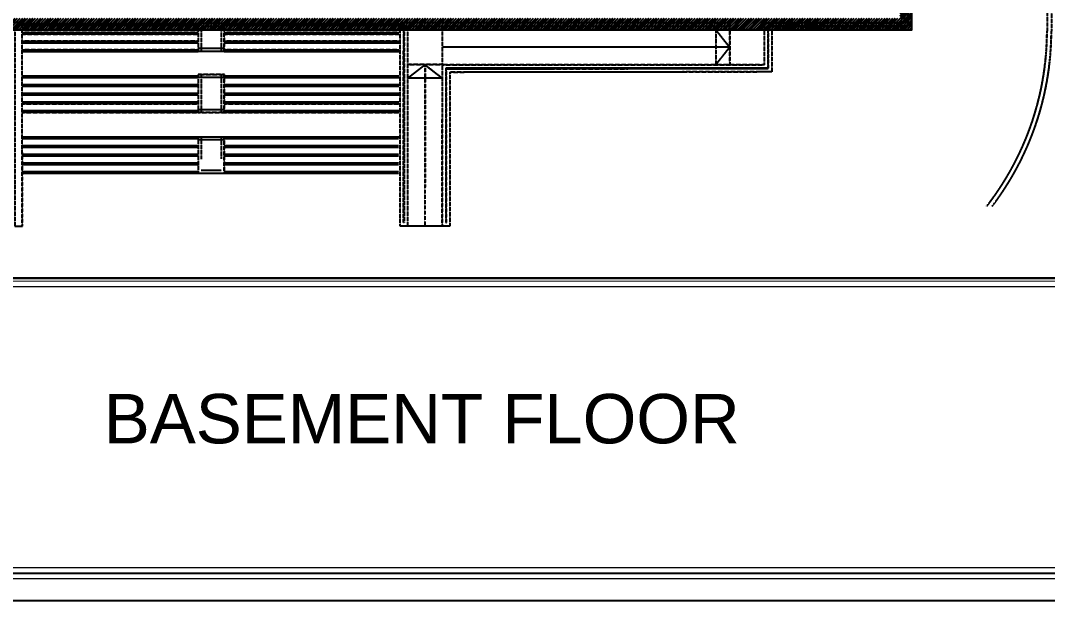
# Model space of a CAD drawing. Header units: inches. Extents: x 4821 to 127877, y 58012 to 433683.
# Drawn here: x 50803 to 86170, y 346487 to 366478 of the extents above; entities that cross this region are included whole.
import ezdxf

# ---------------------------------------------------------------- set-up
doc = ezdxf.new("R2010")
doc.units = ezdxf.units.IN
doc.header["$MEASUREMENT"] = 0
doc.linetypes.add('DASHED2', pattern=[9.525, 6.35, -3.175])
for name, color, linetype in [('A-ANNO-SYMB', 130, 'Continuous'), ('A-LIN-10', 8, 'Continuous'), ('A-WAL-CMU', 7, 'Continuous'), ('Cloums$0$A-COL-HAT', 8, 'Continuous'), ('Cloums$0$A-COL-RFC', 210, 'Continuous'), ('ELECTRICAL', 4, 'Continuous'), ('NECB-COLUM', 50, 'Continuous')]:
    doc.layers.add(name, color=color, linetype=linetype)
doc.styles.get("Standard").update_dxf_attribs({"font": 'arial.ttf'})

# ---------------------------------------------------------------- blocks, each defined once
blk = doc.blocks.new('COL BASEMT')
at = {"layer": 'Cloums$0$A-COL-HAT'}
h = blk.add_hatch(dxfattribs=at)
h.set_pattern_fill('ANSI31', color=256, scale=500)
h.set_pattern_definition([(45, (1452118.876, 42013.15), (-44.194174, 44.194174), [])])
h.paths.add_polyline_path([(1693547, 345626), (1693947, 345626), (1693951, 348876), (1693547, 348876)])
h.paths.add_polyline_path([(1688722, 335901), (1689122, 335901), (1689122, 337327), (1693949, 337327), (1693947, 345126), (1693547, 345126), (1693547, 337727), (1688722, 337727)])
h.paths.add_polyline_path([(1641272, 335201), (1640874, 335201), (1640872, 323973), (1689122, 323973), (1689121, 335201), (1688722, 335201), (1688722, 324373), (1641272, 324373)])
edge = h.paths.add_edge_path()
edge.add_line((1636447, 345126), (1636047, 345126))
edge.add_line((1636047, 345126), (1636049, 337699))
edge.add_arc((1626263, 338211), 9799, 305.315, 357.0043, ccw=False)
edge.add_line((1631928, 330215), (1632172, 329896))
edge.add_arc((1626337, 338141), 10101, 305.2859, 355.3752)
edge.add_line((1636405, 337327), (1640874, 337327))
edge.add_line((1640874, 337327), (1640874, 335901))
edge.add_line((1640874, 335901), (1641272, 335901))
edge.add_line((1641272, 335901), (1641272, 337726))
edge.add_line((1641272, 337726), (1636447, 337726))
edge.add_line((1636447, 337726), (1636447, 345126))
h.paths.add_polyline_path([(1636047, 345626), (1636447, 345626), (1636447, 348876), (1636049, 348876)])
at = {"layer": 'Cloums$0$A-COL-RFC', "linetype": 'Continuous'}
blk.add_lwpolyline([(1636404, 337326), (1640872, 337326), (1640872, 323973), (1689122, 323973), (1689122, 335201)], dxfattribs=at)
blk = doc.blocks.new('BANDA-MOATAZ')
at = {"color": 10}
blk.add_lwpolyline([(0, 0), (0, 40500), (-57155, 40500), (-57155, 0)], close=True, dxfattribs=at)
at = {"const_width": 17.5}
for points in [[(-350, 350), (-350, 40150), (-56805, 40150), (-56805, 350)], [(-525, 5112), (-525, 39975), (-56630, 39975), (-56630, 5112)], [(-525, 525), (-525, 5025), (-56630, 5025), (-56630, 525)]]:
    blk.add_lwpolyline(points, close=True, dxfattribs=at)
at = {"color": 131}
blk.add_lwpolyline([(-438, 438), (-438, 40062), (-56718, 40062), (-56718, 438)], close=True, dxfattribs=at)
at = {"layer": 'ELECTRICAL', "color": 131}
blk.add_lwpolyline([(-575, 5162), (-575, 39925), (-56580, 39925), (-56580, 5162)], close=True, dxfattribs=at)

msp = doc.modelspace()

# ---------------------------------------------------------------- linework, layer by layer
at = {"layer": 'A-LIN-10', "linetype": 'DASHED2', "ltscale": 0.1}
for p, q in [((50862.8, 366371.1), (56922.2, 366371.1)), ((50862.8, 366311.1), (56922.2, 366311.1)), ((50864.6, 366069.9), (56922.2, 366069.9)), ((50866.2, 366374.1), (56925.6, 366374.1)), ((50866.2, 366314.1), (56925.6, 366314.1)), ((50868, 366072.9), (56925.6, 366072.9)), ((57821.4, 366371.1), (63827.2, 366371.1)), ((57821.4, 366311.1), (63827.2, 366311.1)), ((57821.4, 366069.9), (63829, 366069.9)), ((57824.8, 366374.1), (63830.6, 366374.1)), ((57824.8, 366314.1), (63830.6, 366314.1)), ((57824.8, 366072.9), (63832.4, 366072.9)), ((50864.6, 366011.1), (56922.2, 366011.1)), ((50864.6, 365771.1), (56922.2, 365771.1)), ((50864.6, 365711.1), (56922.2, 365711.1)), ((50868, 366014.1), (56925.6, 366014.1)), ((50868, 365774.1), (56925.6, 365774.1)), ((50868, 365714.1), (56925.6, 365714.1)), ((57821.4, 366011.1), (63829, 366011.1)), ((57821.4, 365771.1), (63828.8, 365771.1)), ((57821.4, 365711.1), (63828.7, 365711.1)), ((57824.8, 366014.1), (63832.4, 366014.1)), ((57824.8, 365774.1), (63832.2, 365774.1)), ((57824.8, 365714.1), (63832.1, 365714.1)), ((50864.6, 365471.1), (56922.2, 365471.1)), ((50864.6, 365411.1), (56922.2, 365411.1)), ((50868, 365474.1), (56925.6, 365474.1)), ((50868, 365414.1), (56925.6, 365414.1)), ((57821.4, 365471.1), (63828.6, 365471.1)), ((57821.4, 365411.1), (63828.5, 365411.1)), ((57824.8, 365474.1), (63832, 365474.1)), ((57824.8, 365414.1), (63831.9, 365414.1)), ((50859.6, 364571.1), (56917.2, 364571.1)), ((50859.6, 364511.1), (56917.2, 364511.1)), ((50863, 364574.1), (56920.6, 364574.1)), ((50863, 364514.1), (56920.6, 364514.1)), ((57820.3, 364571.1), (63826.2, 364571.1)), ((57820.3, 364511.1), (63826.2, 364511.1)), ((57823.7, 364574.1), (63829.6, 364574.1)), ((57823.7, 364514.1), (63829.6, 364514.1)), ((50859.6, 364271.1), (56917.2, 364271.1)), ((50859.6, 364211.1), (56917.2, 364211.1)), ((50859.6, 363971.1), (56917.2, 363971.1)), ((50863, 364274.1), (56920.6, 364274.1)), ((50863, 364214.1), (56920.6, 364214.1)), ((50863, 363974.1), (56920.6, 363974.1)), ((57820.3, 364271.1), (63826.3, 364271.1)), ((57820.3, 364211.1), (63826.2, 364211.1)), ((57820.3, 363971.1), (63826.3, 363971.1)), ((57823.7, 364274.1), (63829.7, 364274.1)), ((57823.7, 364214.1), (63829.6, 364214.1)), ((57823.7, 363974.1), (63829.7, 363974.1)), ((50859.6, 363911.1), (56917.2, 363911.1)), ((50863, 363914.1), (56920.6, 363914.1)), ((50863.5, 363671.1), (56921.1, 363671.1)), ((50863.5, 363611.1), (56921.1, 363611.1)), ((50866.9, 363674.1), (56924.5, 363674.1)), ((50866.9, 363614.1), (56924.5, 363614.1)), ((57820.3, 363911.1), (63826.2, 363911.1)), ((57820.3, 363671.1), (63826.3, 363671.1)), ((57820.3, 363611.1), (63826.2, 363611.1)), ((57823.7, 363914.1), (63829.6, 363914.1)), ((57823.7, 363674.1), (63829.7, 363674.1)), ((57823.7, 363614.1), (63829.6, 363614.1)), ((50863.5, 363371.1), (56921.1, 363371.1)), ((50863.5, 363311.1), (56921.1, 363311.1)), ((50866.9, 363374.1), (56924.5, 363374.1)), ((50866.9, 363314.1), (56924.5, 363314.1)), ((57820.3, 363371.1), (63826, 363371.1)), ((57820.3, 363311.1), (63826, 363311.1)), ((57823.7, 363374.1), (63829.4, 363374.1)), ((57823.7, 363314.1), (63829.4, 363314.1)), ((50858.9, 362171.1), (56918.3, 362171.1)), ((50860.8, 362471.1), (56918.3, 362471.1)), ((50860.8, 362411.1), (56918.3, 362411.1)), ((50862.3, 362174.1), (56921.7, 362174.1)), ((50864.2, 362474.1), (56921.7, 362474.1)), ((50864.2, 362414.1), (56921.7, 362414.1)), ((57817.6, 362411.1), (63823.1, 362411.1)), ((57817.6, 362171.1), (63821.7, 362171.1)), ((57820.3, 362471.1), (63826, 362471.1)), ((57821, 362414.1), (63826.5, 362414.1)), ((57821, 362174.1), (63825.1, 362174.1)), ((57823.7, 362474.1), (63829.4, 362474.1)), ((50858.9, 362111.1), (56918.3, 362111.1)), ((50860.8, 361871.1), (56918.3, 361871.1)), ((50860.8, 361811.1), (56918.3, 361811.1)), ((50862.3, 362114.1), (56921.7, 362114.1)), ((50864.2, 361874.1), (56921.7, 361874.1)), ((50864.2, 361814.1), (56921.7, 361814.1)), ((57817.6, 362111.1), (63821.7, 362111.1)), ((57817.6, 361871.1), (63823.5, 361871.1)), ((57817.6, 361811.1), (63823.5, 361811.1)), ((57821, 362114.1), (63825.1, 362114.1)), ((57821, 361874.1), (63826.9, 361874.1)), ((57821, 361814.1), (63826.9, 361814.1)), ((50860.8, 361571.1), (56918.3, 361571.1)), ((50860.8, 361511.1), (56918.3, 361511.1)), ((50864.2, 361574.1), (56921.7, 361574.1)), ((50864.2, 361514.1), (56921.7, 361514.1)), ((57817.6, 361571.1), (63823.3, 361571.1)), ((57817.6, 361511.1), (63823.3, 361511.1)), ((57821, 361574.1), (63826.7, 361574.1)), ((57821, 361514.1), (63826.7, 361514.1)), ((50860.8, 361271.1), (56918.3, 361271.1)), ((50860.8, 361211.1), (56918.3, 361211.1)), ((50864.2, 361274.1), (56921.7, 361274.1)), ((50864.2, 361214.1), (56921.7, 361214.1)), ((57717.6, 361311.1), (57018.4, 361304.3)), ((57721, 361314.1), (57021.8, 361307.3)), ((57817.6, 361271.1), (63823.1, 361271.1)), ((57817.6, 361211.1), (63823.1, 361211.1)), ((57821, 361274.1), (63826.5, 361274.1)), ((57821, 361214.1), (63826.5, 361214.1))]:
    msp.add_line(p, q, dxfattribs=at)
for points in [[(81494.6, 375732.4), (81495.2, 375732.4), (81486.5, 366153.6), (76673.2, 366154.1), (76673.1, 364704.2), (65584.6, 364691.6), (65585, 359391), (65326.4, 359391), (65330.9, 364954.1), (76423.2, 364954.2), (76423.2, 366404.1), (81230.8, 366403.6)], [(81498, 375735.4), (81498.6, 375735.4), (81489.9, 366156.5), (76676.6, 366157.1), (76676.5, 364707.2), (65588, 364694.6), (65588.4, 359394), (65329.8, 359394), (65334.3, 364957.1), (76426.6, 364957.2), (76426.6, 366407.1), (81234.2, 366406.6)], [(81356.6, 375732.4), (81356.5, 366283.6), (76543.2, 366284.1), (76543.2, 364834.2), (65450.8, 364834.1), (65446.6, 359511), (65465, 359511), (65464.6, 364811.5), (76553.1, 364824.1), (76553.2, 366274.1), (81366.6, 366273.6), (81375.1, 375732.4)], [(81360, 375735.4), (81359.9, 366286.6), (76546.6, 366287.1), (76546.6, 364837.2), (65454.2, 364837.1), (65450, 359514), (65468.4, 359514), (65468, 364814.5), (76556.5, 364827.1), (76556.6, 366277.1), (81370, 366276.6), (81378.5, 375735.4)], [(81236.6, 375732.4), (81234.8, 366404.5)], [(81240, 375735.4), (81238.2, 366407.5)], [(50605.1, 359391), (50863.6, 359391), (50857.4, 366404.8), (39937, 366404.1), (39937, 366154.1), (50607.2, 366154.8), (50605.1, 359391), (50863.6, 359391)], [(50608.5, 359394), (50867, 359394), (50860.8, 366407.8), (39940.4, 366407.1), (39940.4, 366157.1), (50610.6, 366157.8), (50608.5, 359394), (50867, 359394)], [(64130.9, 359391), (63872.3, 359391), (63878.6, 366404.8), (75223.2, 366404.1), (75223.2, 366154.1), (64128.8, 366154.8), (64130.9, 359391), (63872.3, 359391)], [(64134.3, 359394), (63875.7, 359394), (63882, 366407.8), (75226.6, 366407.1), (75226.6, 366157.1), (64132.2, 366157.8), (64134.3, 359394), (63875.7, 359394)], [(76923.2, 366404), (78423.2, 366153.9)], [(78423.2, 366404), (76923.2, 366153.9)], [(76926.6, 366407), (78426.6, 366156.9)], [(78426.6, 366407), (76926.6, 366156.9)], [(57821.4, 365411.1), (57821.4, 366369.9), (56922.3, 366369.9), (56922.3, 365411.1)], [(57824.8, 365414.1), (57824.8, 366372.9), (56925.7, 366372.9), (56925.7, 365414.1)], [(57721.4, 365411.1), (57721.4, 366269.9), (57022.3, 366269.9), (57022.3, 365411.1)], [(57724.8, 365414.1), (57724.8, 366272.9), (57025.7, 366272.9), (57025.7, 365414.1)], [(75223.2, 366274.1), (64008.6, 366274.8), (64010.9, 359511), (63992.4, 359511), (63998.5, 366284.8), (75223.2, 366284.1)], [(75226.6, 366277.1), (64012, 366277.8), (64014.3, 359514), (63995.8, 359514), (64001.9, 366287.8), (75226.6, 366287.1)], [(65330.9, 364954.1), (65331, 366154.7)], [(65334.3, 364957.1), (65334.4, 366157.7)], [(75223.2, 365554.1), (74748.5, 366154.4), (74748.5, 364954.1), (75223.2, 365554.1)], [(75226.6, 365557.1), (74751.9, 366157.4), (74751.9, 364957.1), (75226.6, 365557.1)], [(75223.2, 366154.1), (75223.2, 364954.1)], [(75226.6, 366157.1), (75226.6, 364957.1)], [(57821.4, 365509.9), (56917.2, 365509.9)], [(57821.4, 365411.1), (56917.2, 365411.1)], [(57824.8, 365512.9), (56920.6, 365512.9)], [(57824.8, 365414.1), (56920.6, 365414.1)], [(75223.2, 365554.1), (65331, 365554.7)], [(75226.6, 365557.1), (65334.4, 365557.7)], [(65330.9, 364954.1), (64129.3, 364953.6)], [(64727.1, 364953.9), (65328.7, 364489.2), (64130.1, 364488.7), (64730.1, 364953.9)], [(65334.3, 364957.1), (64132.7, 364956.6)], [(64730.5, 364956.8), (65332.1, 364492.2), (64133.5, 364491.7), (64733.5, 364956.8)], [(64730.1, 364953.9), (64728.7, 359391)], [(64733.5, 364956.8), (64732.1, 359394)], [(57821.4, 364609.9), (56917.2, 364609.9)], [(57821.4, 364511.1), (56917.2, 364511.1)], [(57824.8, 364612.9), (56920.6, 364612.9)], [(57824.8, 364514.1), (56920.6, 364514.1)], [(56922.3, 364609.9), (56922.3, 363311.1)], [(56925.7, 364612.9), (56925.7, 363314.1)], [(57022.3, 364609.9), (57022.3, 363311.1)], [(57025.7, 364612.9), (57025.7, 363314.1)], [(57721.4, 363311.1), (57721.4, 364609.9)], [(57724.8, 363314.1), (57724.8, 364612.9)], [(57820.3, 363311.1), (57820.3, 364609.9)], [(57821.4, 364511.1), (57821.4, 364609.9)], [(57823.7, 363314.1), (57823.7, 364612.9)], [(57824.8, 364514.1), (57824.8, 364612.9)], [(56917.2, 363409.9), (57820.3, 363409.9)], [(56917.2, 363311.1), (57820.3, 363311.1)], [(56920.6, 363412.9), (57823.7, 363412.9)], [(56920.6, 363314.1), (57823.7, 363314.1)], [(56918.3, 362471.1), (57821.4, 362471.1)], [(56918.3, 362372.2), (57821.4, 362372.2)], [(56921.7, 362474.1), (57824.8, 362474.1)], [(56921.7, 362375.2), (57824.8, 362375.2)], [(56922.3, 362471.1), (56922.3, 361211.1), (57821.4, 361211.1), (57821.4, 362471.1)], [(56925.7, 362474.1), (56925.7, 361214.1), (57824.8, 361214.1), (57824.8, 362474.1)], [(57022.3, 362471.1), (57022.3, 361704.3)], [(57025.7, 362474.1), (57025.7, 361707.3)], [(57721.4, 361711.1), (57721.4, 362471.1)], [(57724.8, 361714.1), (57724.8, 362474.1)], [(65326.4, 359391), (64130.9, 359391)], [(65329.8, 359394), (64134.3, 359394)]]:
    msp.add_lwpolyline(points, dxfattribs=at)
for points in [[(86159.1, 369164.5), (86154.1, 366107.6, -0.166174), (84083.6, 360082.1, -0.166174)], [(86162.5, 369167.5), (86157.5, 366110.5, -0.166174), (84087, 360085.1, -0.166174)], [(86309.1, 369164.2), (86304.1, 366107.3, -0.163196), (84272.6, 360082.1, -0.163196)], [(86312.5, 369167.2), (86307.5, 366110.3, -0.163196), (84276, 360085.1, -0.163196)]]:
    msp.add_lwpolyline(points, format="xyb", dxfattribs=at)
for points in [[(76923.2, 366404), (78423.2, 366404), (78423.2, 366153.9), (76923.2, 366153.9)], [(76926.6, 366407), (78426.6, 366407), (78426.6, 366156.9), (76926.6, 366156.9)]]:
    msp.add_lwpolyline(points, close=True, dxfattribs=at)
at = {"layer": 'A-WAL-CMU'}
for p, q in [((81493, 374232.3), (81487.9, 366154.5)), ((81496.4, 374235.3), (81491.3, 366157.5)), ((81487.9, 366154.5), (33237.9, 366154.5)), ((81491.3, 366157.5), (33241.3, 366157.5))]:
    msp.add_line(p, q, dxfattribs=at)

# ---------------------------------------------------------------- block references
at = {"xscale": 2.152924015345476, "yscale": 2.152924015345476, "zscale": 2.152924015345476}
for p in [(127871.8, 346486.8), (127875.2, 346489.8)]:
    msp.add_blockref('BANDA-MOATAZ', p, dxfattribs=at)
at = {"layer": 'NECB-COLUM'}
for p in [(-1607626.5, 42181.5), (-1607623.1, 42184.4)]:
    msp.add_blockref('COL BASEMT', p, dxfattribs=at)

# ---------------------------------------------------------------- texts
at = {"layer": 'A-ANNO-SYMB'}
for p in [(53668.6, 351902.5), (53672, 351905.4)]:
    msp.add_text('BASEMENT FLOOR ', height=1700, dxfattribs=at).set_placement(p)

doc.saveas('drawing.dxf')
